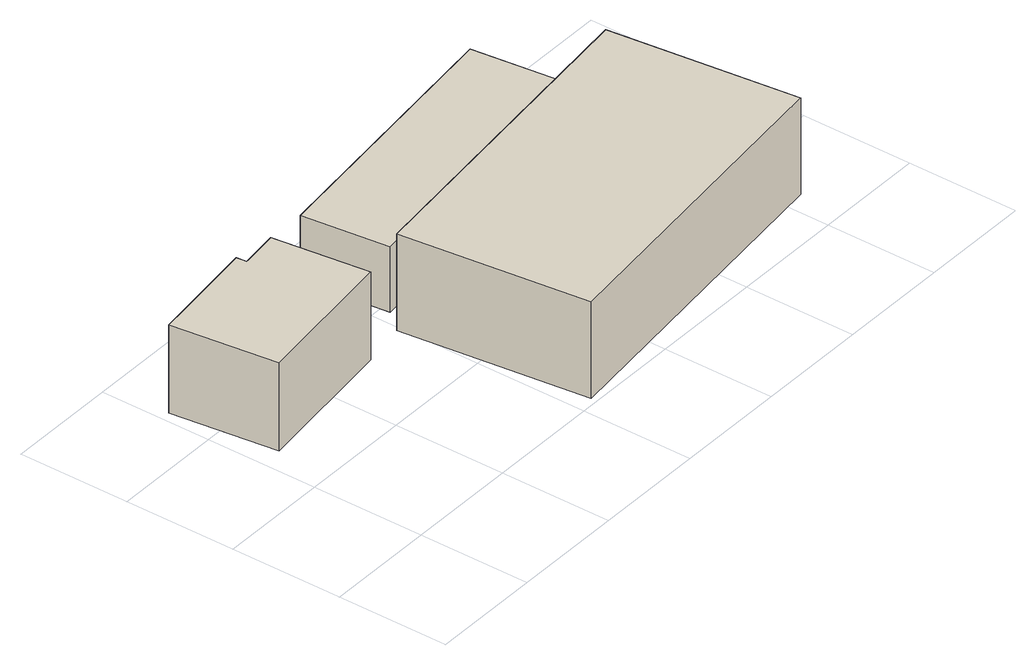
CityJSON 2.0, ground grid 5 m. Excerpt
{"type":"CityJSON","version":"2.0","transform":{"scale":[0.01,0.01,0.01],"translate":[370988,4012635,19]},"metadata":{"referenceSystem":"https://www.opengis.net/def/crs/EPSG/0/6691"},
"CityObjects":{
"building1":{"type":"Building","attributes":{"枝番":1,"利根川水系利根川洪水浸水想定区域（想定最大規模）.規模":"L2","利根川水系利根川洪水浸水想定区域（想定最大規模）.浸水ランク":"2","利根川水系利根川洪水浸水想定区域（想定最大規模）.浸水深":1.93,"measuredHeight":4.5,"BuildingDetails.prefecture":"10","BuildingDetails.city":"10207"},"geometry":[{"type":"Solid","lod":"1","boundaries":[[[[0,1,2,3,4,5]],[[4,6,7,5]],[[3,8,6,4]],[[2,9,8,3]],[[1,10,9,2]],[[0,11,10,1]],[[5,7,11,0]],[[6,8,9,10,11,7]]]]}]},
"building2":{"type":"Building","attributes":{"枝番":1,"利根川水系利根川洪水浸水想定区域（計画規模）.規模":"L1","利根川水系利根川洪水浸水想定区域（計画規模）.浸水ランク":"1","利根川水系利根川洪水浸水想定区域（計画規模）.浸水深":0.001,"利根川水系利根川洪水浸水想定区域（想定最大規模）.規模":"L2","利根川水系利根川洪水浸水想定区域（想定最大規模）.浸水ランク":"2","利根川水系利根川洪水浸水想定区域（想定最大規模）.浸水深":2.03,"usage":"411","measuredHeight":6.9,"BuildingDetails.prefecture":"10","BuildingDetails.city":"10207","BuildingDetails.surveyYear":2016},"geometry":[{"type":"Solid","lod":"1","boundaries":[[[[12,13,14,15]],[[14,16,17,15]],[[13,18,16,14]],[[12,19,18,13]],[[15,17,19,12]],[[16,18,19,17]]]]}]},
"building3":{"type":"Building","attributes":{"枝番":1,"利根川水系利根川洪水浸水想定区域（計画規模）.規模":"L1","利根川水系利根川洪水浸水想定区域（計画規模）.浸水ランク":"1","利根川水系利根川洪水浸水想定区域（計画規模）.浸水深":0.001,"利根川水系利根川洪水浸水想定区域（想定最大規模）.規模":"L2","利根川水系利根川洪水浸水想定区域（想定最大規模）.浸水ランク":"2","利根川水系利根川洪水浸水想定区域（想定最大規模）.浸水深":1.93,"usage":"411","measuredHeight":5.3,"BuildingDetails.prefecture":"10","BuildingDetails.city":"10207","BuildingDetails.surveyYear":2016},"geometry":[{"type":"Solid","lod":"1","boundaries":[[[[20,21,22,23]],[[22,24,25,23]],[[21,26,24,22]],[[20,27,26,21]],[[23,25,27,20]],[[24,26,27,25]]]]}]}
},
"vertices":[
[25,1206,34],[521,1267,34],[526,1222,34],[702,1244,34],[755,813,34],[83,730,34],[755,813,440],[83,730,440],[702,1244,440],[526,1222,440],[521,1267,440],[25,1206,440],
[984,868,14],[2497,1043,14],[2594,200,14],[1082,26,14],[2594,200,460],[1082,26,460],[2497,1043,460],[984,868,460],
[995,1331,35],[2228,1476,35],[2274,1086,35],[1040,940,35],[2274,1086,335],[1040,940,335],[2228,1476,335],[995,1331,335]
]}
